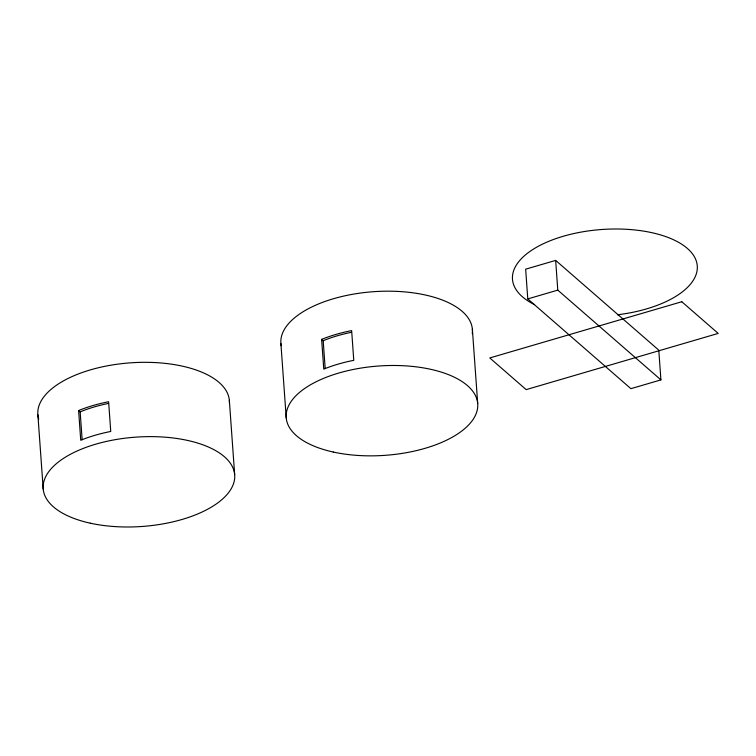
<?xml version="1.0" encoding="UTF-8"?>
<svg xmlns="http://www.w3.org/2000/svg" width="756" height="756" viewBox="0 0 756 756"><rect width="100%" height="100%" fill="white"/><g stroke="black" fill="none" stroke-linecap="round" stroke-linejoin="round"><path stroke-width="1.13" d="M555.66 260.404L525.656 269.183L527.783 298.913L630.91 388.669L660.914 379.881L658.788 350.16L555.66 260.404L557.786 290.124L660.914 379.881M527.783 298.913L557.786 290.124M321.64 339.387L323.776 369.108A96.003 44.774 -4.1 0 1 353.77 360.329L351.644 330.599A96.003 44.774 -4.1 0 0 321.64 339.387L323.181 340.729L325.184 368.588M78.615 410.527L80.741 440.247A96.003 44.774 -4.1 0 1 110.745 431.459L108.618 401.738A96.003 44.774 -4.1 0 0 78.615 410.527L80.155 411.869L82.149 439.727M472.368 329.153L477.697 403.458M280.901 343.574L286.231 417.879M229.342 400.293L234.662 474.598M37.876 414.713L43.205 489.019M281.223 345.785A96.003 44.774 -4.1 0 1 375.156 291.589A96.003 44.774 -4.1 0 1 472.273 333.698M323.181 340.729A92.638 43.205 -4.1 0 1 351.171 332.347M534.605 304.659A92.638 43.205 -4.1 0 1 559.185 237.516A92.638 43.205 -4.1 0 1 692.439 253.799A92.638 43.205 -4.1 0 1 617.425 314.779M80.155 411.869A92.638 43.205 -4.1 0 1 108.146 403.487M38.736 419.089A96.003 44.774 -4.1 0 1 127.339 363.088A96.003 44.774 -4.1 0 1 229.418 402.551M681.799 301.738L489.784 357.947L526.176 389.623L718.2 333.415L681.799 301.738M333.292 452.041A96.003 44.774 -4.1 0 0 477.773 405.717A96.003 44.774 -4.1 0 0 334.823 374.248A96.003 44.774 -4.1 0 0 333.292 452.041M90.266 523.18A96.003 44.774 -4.1 0 0 234.747 476.847A96.003 44.774 -4.1 0 0 91.797 445.388A96.003 44.774 -4.1 0 0 90.266 523.18"/></g></svg>
